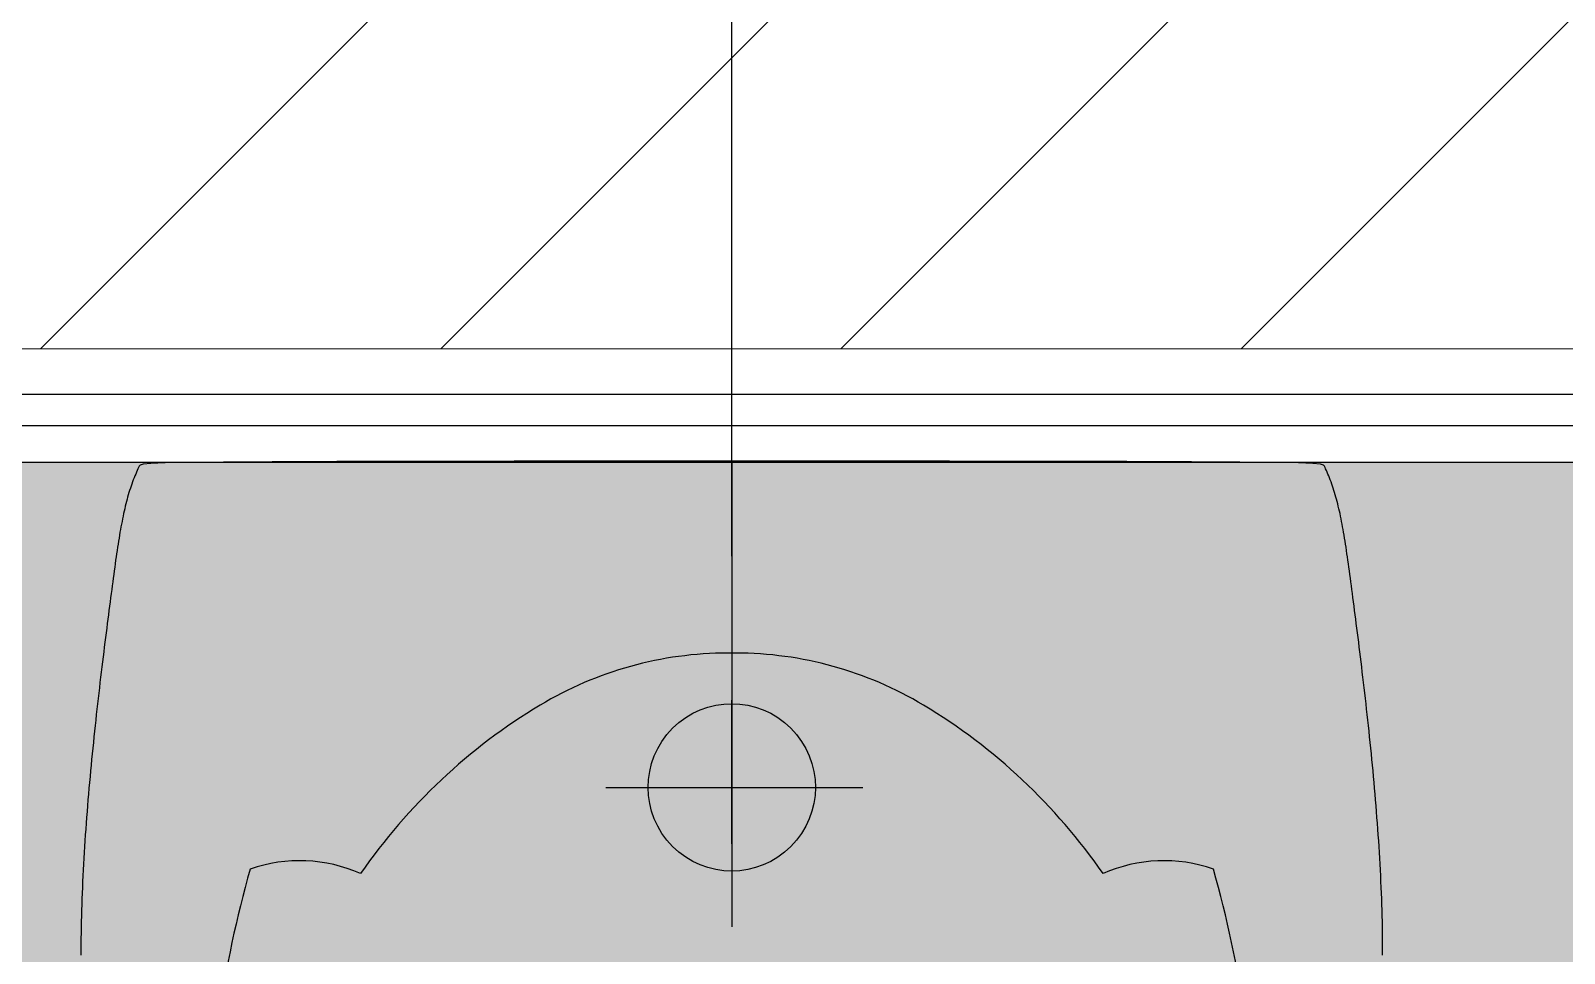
# Model space of a CAD drawing. Header units: millimetres. Extents: x 2335845 to 2509607, y 289014 to 361737.
# Drawn here: x 2374539.8 to 2374878.5, y 321088.2 to 321291.8 of the extents above; entities that cross this region are included whole.
import ezdxf

# ---------------------------------------------------------------- set-up
doc = ezdxf.new("R2010")
doc.units = ezdxf.units.MM
doc.linetypes.add('CENTER', pattern=[50.8, 31.75, -6.35, 6.35, -6.35])
for name, color, linetype in [('A-PLAN-CL', 8, 'CENTER'), ('A-PLAN-HATCH2', 8, 'Continuous'), ('A-PLAN-PLASTER', 67, 'Continuous'), ('A-PLAN-SANITARY FIXTURES', 35, 'Continuous'), ('A-PLAN-TILE', 32, 'Continuous'), ('TOA-FC-MODULAR', 7, 'Continuous')]:
    doc.layers.add(name, color=color, linetype=linetype)
for name, color, linetype, lineweight in [('A-PLAN-THIN', 251, 'Continuous', 15), ('TOA-FL-CPT-1', 8, 'Continuous', 5), ('TOA-FL-TILE-4', 8, 'Continuous', 5)]:
    doc.layers.add(name, color=color, linetype=linetype, lineweight=lineweight)

# ---------------------------------------------------------------- blocks, each defined once
blk = doc.blocks.new('A$C54621FCA')
at = {"layer": 'A-PLAN-SANITARY FIXTURES'}
for p, q in [((59.58, 284.46, 0), (60.81, 284.59, 0)), ((60.81, 284.59, 0), (62.05, 284.72, 0)), ((62.05, 284.72, 0), (63.3, 284.85, 0)), ((63.3, 284.85, 0), (64.55, 284.97, 0)), ((64.55, 284.97, 0), (65.81, 285.1, 0)), ((65.81, 285.1, 0), (67.07, 285.22, 0)), ((67.07, 285.22, 0), (68.34, 285.34, 0)), ((68.34, 285.34, 0), (69.61, 285.46, 0)), ((69.61, 285.46, 0), (70.89, 285.57, 0)), ((70.89, 285.57, 0), (72.16, 285.69, 0)), ((72.16, 285.69, 0), (73.45, 285.8, 0)), ((73.45, 285.8, 0), (74.73, 285.91, 0)), ((74.73, 285.91, 0), (76.02, 286.01, 0)), ((76.02, 286.01, 0), (77.31, 286.12, 0)), ((77.31, 286.12, 0), (78.6, 286.22, 0)), ((78.6, 286.22, 0), (79.89, 286.31, 0)), ((79.89, 286.31, 0), (81.18, 286.41, 0)), ((81.18, 286.41, 0), (82.47, 286.5, 0)), ((82.47, 286.5, 0), (83.76, 286.59, 0)), ((83.76, 286.59, 0), (85.05, 286.67, 0)), ((85.05, 286.67, 0), (86.34, 286.75, 0)), ((86.34, 286.75, 0), (87.63, 286.83, 0)), ((87.63, 286.83, 0), (88.92, 286.91, 0)), ((88.92, 286.91, 0), (90.2, 286.97, 0)), ((90.2, 286.97, 0), (91.49, 287.04, 0)), ((91.49, 287.04, 0), (92.77, 287.1, 0)), ((92.77, 287.1, 0), (94.04, 287.16, 0)), ((94.04, 287.16, 0), (95.31, 287.21, 0)), ((95.31, 287.21, 0), (96.58, 287.26, 0)), ((96.58, 287.26, 0), (97.85, 287.3, 0)), ((97.85, 287.3, 0), (99.11, 287.34, 0)), ((99.11, 287.34, 0), (100.36, 287.38, 0)), ((100.36, 287.38, 0), (101.61, 287.4, 0)), ((101.61, 287.4, 0), (102.86, 287.43, 0)), ((102.86, 287.43, 0), (104.09, 287.45, 0)), ((104.09, 287.45, 0), (105.33, 287.46, 0)), ((105.33, 287.46, 0), (106.55, 287.47, 0)), ((106.55, 287.47, 0), (107.77, 287.47, 0)), ((107.77, 287.47, 0), (108.98, 287.47, 0)), ((31.03, 281.03, 0), (31.96, 281.15, 0)), ((31.96, 281.15, 0), (32.91, 281.28, 0)), ((32.91, 281.28, 0), (33.87, 281.4, 0)), ((33.87, 281.4, 0), (34.85, 281.53, 0)), ((34.85, 281.53, 0), (35.84, 281.65, 0)), ((35.84, 281.65, 0), (36.85, 281.78, 0)), ((36.85, 281.78, 0), (37.87, 281.91, 0)), ((37.87, 281.91, 0), (38.91, 282.04, 0)), ((38.91, 282.04, 0), (39.96, 282.18, 0)), ((39.96, 282.18, 0), (41.03, 282.31, 0)), ((41.03, 282.31, 0), (42.1, 282.44, 0)), ((42.1, 282.44, 0), (43.19, 282.58, 0)), ((43.19, 282.58, 0), (44.3, 282.71, 0)), ((44.3, 282.71, 0), (45.41, 282.85, 0)), ((45.41, 282.85, 0), (46.54, 282.98, 0)), ((46.54, 282.98, 0), (47.67, 283.12, 0)), ((47.67, 283.12, 0), (48.82, 283.26, 0)), ((48.82, 283.26, 0), (49.98, 283.39, 0)), ((49.98, 283.39, 0), (51.15, 283.53, 0)), ((51.15, 283.53, 0), (52.33, 283.66, 0)), ((52.33, 283.66, 0), (53.52, 283.8, 0)), ((53.52, 283.8, 0), (54.71, 283.93, 0)), ((54.71, 283.93, 0), (55.92, 284.07, 0)), ((55.92, 284.07, 0), (57.13, 284.2, 0)), ((57.13, 284.2, 0), (58.35, 284.33, 0)), ((58.35, 284.33, 0), (59.58, 284.46, 0)), ((9.94, 277.69, 0), (10.48, 277.81, 0)), ((10.48, 277.81, 0), (11.02, 277.93, 0)), ((11.02, 277.93, 0), (11.56, 278.05, 0)), ((11.56, 278.05, 0), (12.12, 278.17, 0)), ((12.12, 278.17, 0), (12.69, 278.29, 0)), ((12.69, 278.29, 0), (13.27, 278.4, 0)), ((13.27, 278.4, 0), (13.86, 278.52, 0)), ((13.86, 278.52, 0), (14.46, 278.63, 0)), ((14.46, 278.63, 0), (15.07, 278.74, 0)), ((15.07, 278.74, 0), (15.69, 278.85, 0)), ((15.69, 278.85, 0), (16.33, 278.95, 0)), ((16.33, 278.95, 0), (16.97, 279.06, 0)), ((16.97, 279.06, 0), (17.63, 279.17, 0)), ((17.63, 279.17, 0), (18.3, 279.27, 0)), ((18.3, 279.27, 0), (18.99, 279.38, 0)), ((18.99, 279.38, 0), (19.68, 279.48, 0)), ((19.68, 279.48, 0), (20.4, 279.59, 0)), ((20.4, 279.59, 0), (21.12, 279.69, 0)), ((21.12, 279.69, 0), (21.86, 279.8, 0)), ((21.86, 279.8, 0), (22.62, 279.9, 0)), ((22.62, 279.9, 0), (23.39, 280.01, 0)), ((23.39, 280.01, 0), (24.17, 280.12, 0)), ((24.17, 280.12, 0), (24.97, 280.23, 0)), ((24.97, 280.23, 0), (25.79, 280.34, 0)), ((25.79, 280.34, 0), (26.62, 280.45, 0)), ((26.62, 280.45, 0), (27.47, 280.56, 0)), ((27.47, 280.56, 0), (28.33, 280.68, 0)), ((28.33, 280.68, 0), (29.22, 280.79, 0)), ((29.22, 280.79, 0), (30.11, 280.91, 0)), ((30.11, 280.91, 0), (31.03, 281.03, 0)), ((0.66, 273.73, 0), (0.85, 274.41, 0)), ((0.85, 274.41, 0), (1.09, 274.61, 0)), ((1.09, 274.61, 0), (1.36, 274.74, 0)), ((1.36, 274.74, 0), (1.68, 274.88, 0)), ((1.68, 274.88, 0), (2.03, 275.04, 0)), ((2.03, 275.04, 0), (2.41, 275.2, 0)), ((2.41, 275.2, 0), (2.82, 275.38, 0)), ((2.82, 275.38, 0), (3.24, 275.55, 0)), ((3.24, 275.55, 0), (3.68, 275.73, 0)), ((3.68, 275.73, 0), (4.13, 275.91, 0)), ((4.13, 275.91, 0), (4.58, 276.08, 0)), ((4.58, 276.08, 0), (5.04, 276.25, 0)), ((5.04, 276.25, 0), (5.5, 276.41, 0)), ((5.5, 276.41, 0), (5.97, 276.56, 0)), ((5.97, 276.56, 0), (6.44, 276.72, 0)), ((6.44, 276.72, 0), (6.92, 276.87, 0)), ((6.92, 276.87, 0), (7.41, 277.01, 0)), ((7.41, 277.01, 0), (7.9, 277.15, 0)), ((7.9, 277.15, 0), (8.4, 277.29, 0)), ((8.4, 277.29, 0), (8.91, 277.43, 0)), ((8.91, 277.43, 0), (9.42, 277.56, 0)), ((9.42, 277.56, 0), (9.94, 277.69, 0)), ((0.37, 268.86, 0), (0.5, 272.05, 0)), ((0.5, 272.05, 0), (0.66, 273.73, 0)), ((0.27, 263.67, 0), (0.37, 268.86, 0)), ((0.19, 255.96, 0), (0.27, 263.67, 0)), ((0.13, 245.22, 0), (0.19, 255.96, 0)), ((0.08, 230.95, 0), (0.13, 245.22, 0)), ((0.05, 212.89, 0), (0.08, 230.95, 0)), ((0.02, 191.8, 0), (0.05, 212.89, 0)), ((0.01, 168.69, 0), (0.02, 191.8, 0)), ((71.98, 171.58, 0), (71.98, 114.81, 0)), ((0, 144.58, 0), (0.01, 168.69, 0)), ((0, 143.74, 0), (0, 144.58, 0)), ((0, 143.74, 0), (102.78, 143.74, 0)), ((0, 142.89, 0), (0, 143.74, 0)), ((0.01, 118.78, 0), (0, 142.89, 0)), ((0.02, 95.67, 0), (0.01, 118.78, 0)), ((0.05, 74.58, 0), (0.02, 95.67, 0)), ((0.08, 56.52, 0), (0.05, 74.58, 0)), ((0.13, 42.25, 0), (0.08, 56.52, 0)), ((0.19, 31.51, 0), (0.13, 42.25, 0)), ((0.27, 23.8, 0), (0.19, 31.51, 0)), ((0.37, 18.61, 0), (0.27, 23.8, 0)), ((0.5, 15.42, 0), (0.37, 18.61, 0)), ((0.66, 13.74, 0), (0.5, 15.42, 0)), ((0.85, 13.06, 0), (0.66, 13.74, 0)), ((1.09, 12.86, 0), (0.85, 13.06, 0)), ((1.36, 12.73, 0), (1.09, 12.86, 0)), ((1.68, 12.59, 0), (1.36, 12.73, 0)), ((2.03, 12.43, 0), (1.68, 12.59, 0)), ((2.41, 12.27, 0), (2.03, 12.43, 0)), ((2.82, 12.09, 0), (2.41, 12.27, 0)), ((3.24, 11.92, 0), (2.82, 12.09, 0)), ((3.68, 11.74, 0), (3.24, 11.92, 0)), ((4.13, 11.56, 0), (3.68, 11.74, 0)), ((4.58, 11.39, 0), (4.13, 11.56, 0)), ((5.04, 11.23, 0), (4.58, 11.39, 0)), ((5.5, 11.06, 0), (5.04, 11.23, 0)), ((5.97, 10.91, 0), (5.5, 11.06, 0)), ((6.44, 10.75, 0), (5.97, 10.91, 0)), ((6.92, 10.6, 0), (6.44, 10.75, 0)), ((7.41, 10.46, 0), (6.92, 10.6, 0)), ((7.9, 10.32, 0), (7.41, 10.46, 0)), ((8.4, 10.18, 0), (7.9, 10.32, 0)), ((8.91, 10.04, 0), (8.4, 10.18, 0)), ((9.42, 9.91, 0), (8.91, 10.04, 0)), ((9.94, 9.79, 0), (9.42, 9.91, 0)), ((10.48, 9.66, 0), (9.94, 9.79, 0)), ((11.02, 9.54, 0), (10.48, 9.66, 0)), ((11.56, 9.42, 0), (11.02, 9.54, 0)), ((12.12, 9.3, 0), (11.56, 9.42, 0)), ((12.69, 9.18, 0), (12.12, 9.3, 0)), ((13.27, 9.07, 0), (12.69, 9.18, 0)), ((13.86, 8.95, 0), (13.27, 9.07, 0)), ((14.46, 8.84, 0), (13.86, 8.95, 0)), ((15.07, 8.73, 0), (14.46, 8.84, 0)), ((15.69, 8.63, 0), (15.07, 8.73, 0)), ((16.33, 8.52, 0), (15.69, 8.63, 0)), ((16.97, 8.41, 0), (16.33, 8.52, 0)), ((17.63, 8.31, 0), (16.97, 8.41, 0)), ((18.3, 8.2, 0), (17.63, 8.31, 0)), ((18.99, 8.09, 0), (18.3, 8.2, 0)), ((19.68, 7.99, 0), (18.99, 8.09, 0)), ((20.4, 7.88, 0), (19.68, 7.99, 0)), ((21.12, 7.78, 0), (20.4, 7.88, 0)), ((21.86, 7.67, 0), (21.12, 7.78, 0)), ((22.62, 7.57, 0), (21.86, 7.67, 0)), ((23.39, 7.46, 0), (22.62, 7.57, 0)), ((24.17, 7.35, 0), (23.39, 7.46, 0)), ((24.97, 7.24, 0), (24.17, 7.35, 0)), ((25.79, 7.13, 0), (24.97, 7.24, 0)), ((26.62, 7.02, 0), (25.79, 7.13, 0)), ((27.47, 6.91, 0), (26.62, 7.02, 0)), ((28.33, 6.79, 0), (27.47, 6.91, 0)), ((29.22, 6.68, 0), (28.33, 6.79, 0)), ((30.11, 6.56, 0), (29.22, 6.68, 0)), ((31.03, 6.44, 0), (30.11, 6.56, 0)), ((31.96, 6.32, 0), (31.03, 6.44, 0)), ((32.91, 6.19, 0), (31.96, 6.32, 0)), ((33.87, 6.07, 0), (32.91, 6.19, 0)), ((34.85, 5.94, 0), (33.87, 6.07, 0)), ((35.84, 5.82, 0), (34.85, 5.94, 0)), ((36.85, 5.69, 0), (35.84, 5.82, 0)), ((37.87, 5.56, 0), (36.85, 5.69, 0)), ((38.91, 5.43, 0), (37.87, 5.56, 0)), ((39.96, 5.29, 0), (38.91, 5.43, 0)), ((41.03, 5.16, 0), (39.96, 5.29, 0)), ((42.1, 5.03, 0), (41.03, 5.16, 0)), ((43.19, 4.89, 0), (42.1, 5.03, 0)), ((44.3, 4.76, 0), (43.19, 4.89, 0)), ((45.41, 4.62, 0), (44.3, 4.76, 0)), ((46.54, 4.49, 0), (45.41, 4.62, 0)), ((47.67, 4.35, 0), (46.54, 4.49, 0)), ((48.82, 4.21, 0), (47.67, 4.35, 0)), ((49.98, 4.08, 0), (48.82, 4.21, 0)), ((51.15, 3.94, 0), (49.98, 4.08, 0)), ((52.33, 3.81, 0), (51.15, 3.94, 0)), ((53.52, 3.67, 0), (52.33, 3.81, 0)), ((54.71, 3.54, 0), (53.52, 3.67, 0)), ((55.92, 3.4, 0), (54.71, 3.54, 0)), ((57.13, 3.27, 0), (55.92, 3.4, 0)), ((58.35, 3.14, 0), (57.13, 3.27, 0)), ((59.58, 3.01, 0), (58.35, 3.14, 0)), ((60.81, 2.88, 0), (59.58, 3.01, 0)), ((62.05, 2.75, 0), (60.81, 2.88, 0)), ((63.3, 2.62, 0), (62.05, 2.75, 0)), ((64.55, 2.5, 0), (63.3, 2.62, 0)), ((65.81, 2.37, 0), (64.55, 2.5, 0)), ((67.07, 2.25, 0), (65.81, 2.37, 0)), ((68.34, 2.13, 0), (67.07, 2.25, 0)), ((69.61, 2.01, 0), (68.34, 2.13, 0)), ((70.89, 1.9, 0), (69.61, 2.01, 0)), ((72.16, 1.78, 0), (70.89, 1.9, 0)), ((73.45, 1.67, 0), (72.16, 1.78, 0)), ((74.73, 1.56, 0), (73.45, 1.67, 0)), ((76.02, 1.46, 0), (74.73, 1.56, 0)), ((77.31, 1.35, 0), (76.02, 1.46, 0)), ((78.6, 1.25, 0), (77.31, 1.35, 0)), ((79.89, 1.16, 0), (78.6, 1.25, 0)), ((81.18, 1.06, 0), (79.89, 1.16, 0)), ((82.47, 0.97, 0), (81.18, 1.06, 0)), ((83.76, 0.88, 0), (82.47, 0.97, 0)), ((85.05, 0.8, 0), (83.76, 0.88, 0)), ((86.34, 0.72, 0), (85.05, 0.8, 0)), ((87.63, 0.64, 0), (86.34, 0.72, 0)), ((88.92, 0.57, 0), (87.63, 0.64, 0)), ((90.2, 0.5, 0), (88.92, 0.57, 0)), ((91.49, 0.43, 0), (90.2, 0.5, 0)), ((92.77, 0.37, 0), (91.49, 0.43, 0)), ((94.04, 0.31, 0), (92.77, 0.37, 0)), ((95.31, 0.26, 0), (94.04, 0.31, 0)), ((96.58, 0.21, 0), (95.31, 0.26, 0)), ((97.85, 0.17, 0), (96.58, 0.21, 0)), ((99.11, 0.13, 0), (97.85, 0.17, 0)), ((100.36, 0.1, 0), (99.11, 0.13, 0)), ((101.61, 0.07, 0), (100.36, 0.1, 0)), ((102.86, 0.04, 0), (101.61, 0.07, 0)), ((104.09, 0.02, 0), (102.86, 0.04, 0)), ((105.33, 0.01, 0), (104.09, 0.02, 0)), ((106.55, 0, 0), (105.33, 0.01, 0)), ((107.77, 0, 0), (106.55, 0, 0)), ((108.98, 0, 0), (107.77, 0, 0))]:
    blk.add_line(p, q, dxfattribs=at)
at = {"layer": 'A-PLAN-SANITARY FIXTURES', "extrusion": (0, 0, -1)}
for centre, major_axis, start_param, end_param in [((155.96, 19.55, 0), (-169.55, 169.55), 0.50678, 0.785398), ((121.27, 239.16, 0), (-23.41, -23.41), 0.367298, 1.121678), ((164.04, 119.98, 0), (-90.86, 90.86), -0.245139, 0.181004), ((123.04, 144.58, 0), (-57.06, 57.06), -0.785398, -0.245139), ((123.04, 144.58, 0), (-57.06, -57.06), 0.774983, 0.785398), ((123.04, 142.89, 0), (-57.06, 57.06), -0.785398, -0.774983), ((123.04, 142.89, 0), (-57.06, 57.06), -1.325657, -0.785398), ((164.04, 167.49, 0), (-90.86, -90.86), 6.102181, 6.528324), ((121.27, 48.31, 0), (-23.41, 23.41), -1.121678, -0.367298), ((155.96, 267.92, 0), (-169.55, -169.55), 5.497787, 5.776405)]:
    blk.add_ellipse(centre, major_axis=major_axis, ratio=1, start_param=start_param, end_param=end_param, dxfattribs=at)
blk.add_ellipse((71.98, 143.74, 0), major_axis=(-13.06, -13.06), ratio=1, dxfattribs=at)
blk = doc.blocks.new('Rest Room-1.01')
at = {"layer": 'A-PLAN-HATCH2'}
h = blk.add_hatch(dxfattribs=at)
h.set_pattern_fill('ANSI31', color=256, scale=500, angle=261.2432, style=0)
h.set_pattern_definition([(45, (36317.29, 623598.805), (-44.194174, 44.194174), [])])
h.paths.add_polyline_path([(5108.41, 1738.05), (1318.41, 1738.05), (1318.41, 1838.05), (5108.41, 1838.05)])
at = {"layer": 'A-PLAN-CL', "linetype": 'CENTER', "ltscale": 5}
blk.add_line((3968.41, 676.29), (3968.41, 2167.58), dxfattribs=at)
at = {"layer": 'A-PLAN-PLASTER', "elevation": 0}
blk.add_lwpolyline([(1208.41, 1838.05), (1208.41, 1128.05), (1328.41, 1128.05), (1328.41, 1728.05), (5108.41, 1728.05), (5108.41, -2391.95), (-946.59, -2391.95), (-946.59, -741.95), (-1166.59, -741.95), (-1166.59, -967.68)], dxfattribs=at)
at = {"layer": 'A-PLAN-THIN', "elevation": 0}
blk.add_lwpolyline([(5108.41, 1738.05), (1318.41, 1738.05), (1318.41, 1838.05), (5108.41, 1838.05)], close=True, dxfattribs=at)
at = {"layer": 'A-PLAN-TILE', "elevation": 0}
blk.add_lwpolyline([(1337.17, 1721.05), (1337.17, 1713.05), (5097.6, 1713.05), (5097.6, 1721.05)], close=True, dxfattribs=at)
at = {"layer": 'A-PLAN-SANITARY FIXTURES', "xscale": -1, "rotation": 90.00007315773203}
blk.add_blockref('A$C54621FCA', (4112.14, 1713.24, 0), dxfattribs=at)
blk = doc.blocks.new('CHOREE')
blk.add_blockref('Rest Room-1.01', (-27836.16, 1231.78, 0))
blk = doc.blocks.new('BIG CHOORE')
blk.add_blockref('CHOREE', (-2407.99, -1909.01))

msp = doc.modelspace()

# ---------------------------------------------------------------- hatches: boundary and pattern name
at = {"layer": 'TOA-FC-MODULAR'}
h = msp.add_hatch(dxfattribs=at)
h.set_pattern_fill('BRASS', color=253, scale=65, angle=45)
h.set_pattern_definition([(45, (2408113.76, 309771.23), (-291.8583, 291.8583), []), (45, (2407967.83, 309917.15), (-291.8583, 291.8583), [206.375, -103.1875])])
edge = h.paths.add_edge_path()
edge.add_line((2411179.683, 321856.624), (2411179.683, 320761.624))
edge.add_line((2411179.683, 320761.624), (2412294.683, 320761.625))
edge.add_arc((2412294.683, 320751.625), 10, -0.00004, 90.00004, ccw=False)
edge.add_line((2412304.683, 320751.625), (2412304.683, 317716.624))
edge.add_line((2412304.683, 317716.624), (2412944.683, 317716.624))
edge.add_arc((2412944.683, 317706.624), 10, -0.26121, 90, ccw=False)
edge.add_line((2412954.683, 317706.578), (2412946.683, 317449.645))
edge.add_line((2412946.683, 317449.645), (2412791.698, 317451.218))
edge.add_line((2412791.698, 317451.218), (2412791.692, 317566.176))
edge.add_line((2412791.692, 317566.176), (2411454.681, 317566.624))
edge.add_line((2411454.681, 317566.624), (2411454.681, 315714.243))
edge.add_line((2411454.681, 315714.243), (2412791.692, 315714.073))
edge.add_line((2412791.692, 315714.073), (2412791.692, 316848.625))
edge.add_line((2412791.692, 316848.625), (2412954.686, 316848.625))
edge.add_line((2412954.686, 316848.625), (2412954.686, 315550.176))
edge.add_line((2412954.686, 315550.176), (2411454.681, 315550.176))
edge.add_line((2411454.681, 315550.176), (2411446.681, 310551.624))
edge.add_line((2411446.681, 310551.624), (2414356.33, 310554.526))
edge.add_line((2414356.33, 310554.526), (2415181.896, 315907.35))
edge.add_line((2415181.896, 315907.35), (2414598.773, 315997.171))
edge.add_arc((2414600.296, 316007.055), 10, 170.8501, 261.24321, ccw=False)
edge.add_line((2414590.423, 316008.645), (2414610.214, 316137.13))
edge.add_arc((2414619.854, 316135.645), 9.753, 79.79276, 171.24321, ccw=False)
edge.add_line((2414621.582, 316145.244), (2415288.752, 316042.729))
edge.add_line((2415288.752, 316042.729), (2416181.221, 321836.624))
edge.add_line((2416181.221, 321836.624), (2413604.683, 321836.624))
edge.add_line((2413604.683, 321836.624), (2413604.683, 320721.624))
edge.add_arc((2413594.683, 320721.624), 10, 270, 360, ccw=False)
edge.add_line((2413594.683, 320711.624), (2413464.683, 320711.624))
edge.add_arc((2413464.683, 320721.624), 10, 179.99719, 270, ccw=False)
edge.add_line((2413454.683, 320721.624), (2413454.683, 321851.624))
edge.add_line((2413454.683, 321851.624), (2411179.683, 321856.624))
edge = h.paths.add_edge_path()
edge.add_line((2405369.683, 318461.624), (2407354.683, 318461.624))
edge.add_line((2407354.683, 318461.624), (2407354.683, 317561.124))
edge.add_arc((2407364.436, 317561.124), 9.753, 180, 271.45045)
edge.add_line((2407364.683, 317551.374), (2408004.718, 317551.157))
edge.add_line((2408004.718, 317551.157), (2408004.718, 317449.645))
edge.add_line((2408004.718, 317449.645), (2408167.668, 317449.645))
edge.add_line((2408167.668, 317449.645), (2408167.668, 317551.312))
edge.add_line((2408167.668, 317551.312), (2409504.685, 317551.624))
edge.add_line((2409504.685, 317551.624), (2409504.685, 315714.073))
edge.add_line((2409504.685, 315714.073), (2408167.668, 315714.073))
edge.add_line((2408167.668, 315714.073), (2408167.668, 316848.625))
edge.add_line((2408167.668, 316848.625), (2408004.68, 316848.625))
edge.add_line((2408004.68, 316848.625), (2408004.68, 315550.176))
edge.add_line((2408004.68, 315550.176), (2409504.685, 315550.176))
edge.add_line((2409504.685, 315550.176), (2409504.685, 310551.624))
edge.add_line((2409504.685, 310551.624), (2405384.683, 310551.624))
edge.add_line((2405384.683, 310551.624), (2405384.683, 315051.624))
edge.add_line((2405384.683, 315051.624), (2406059.683, 315051.624))
edge.add_arc((2406059.683, 315061.624), 10, 270, 360)
edge.add_line((2406069.683, 315061.624), (2406069.683, 315191.624))
edge.add_arc((2406059.683, 315191.624), 10, 360, 450)
edge.add_line((2406059.683, 315201.624), (2405369.683, 315201.624))
edge.add_line((2405369.683, 315201.624), (2405369.683, 316746.331))
edge.add_line((2405369.683, 316746.331), (2406059.683, 316746.331))
edge.add_arc((2406059.683, 316756.331), 10, 270, 360)
edge.add_line((2406069.683, 316756.331), (2406069.683, 316886.331))
edge.add_arc((2406059.93, 316886.331), 9.753, 0, 91.45045)
edge.add_line((2406059.683, 316896.081), (2405369.683, 316896.081))
edge.add_line((2405369.683, 316896.081), (2405369.683, 318461.624))
edge = h.paths.add_edge_path()
edge.add_line((2367514.683, 312121.624), (2367514.683, 313056.624))
edge.add_line((2367514.683, 313056.624), (2368810.183, 313056.624))
edge.add_arc((2368810.183, 313066.377), 9.753, 270, 361.45045)
edge.add_line((2368819.933, 313066.624), (2368819.683, 315306.626))
edge.add_line((2368819.683, 315306.626), (2375819.683, 315306.626))
edge.add_line((2375819.683, 315306.626), (2375819.683, 311121.624))
edge.add_line((2375819.683, 311121.624), (2372219.683, 311121.624))
edge.add_line((2372219.683, 311121.624), (2372219.433, 311796.624))
edge.add_arc((2372209.426, 311796.621), 10.007, 0.02122, 88.52833)
edge.add_line((2372209.683, 311806.624), (2372079.683, 311806.624))
edge.add_arc((2372079.683, 311796.624), 10, 90, 180)
edge.add_line((2372069.683, 311796.624), (2372069.683, 311106.624))
edge.add_line((2372069.683, 311106.624), (2369624.949, 311106.624))
edge.add_line((2369624.949, 311106.624), (2369624.977, 312136.624))
edge.add_arc((2369614.977, 312136.624), 10, 359.99844, 450.00156)
edge.add_line((2369614.977, 312146.624), (2369484.977, 312146.624))
edge.add_arc((2369484.977, 312136.624), 10, 90, 180)
edge.add_line((2369474.977, 312136.624), (2369474.977, 311106.624))
edge.add_line((2369474.977, 311106.624), (2367514.683, 311106.624))
edge.add_line((2367514.683, 311106.624), (2367514.683, 312121.624))
edge = h.paths.add_edge_path()
edge.add_line((2365944.683, 318121.627), (2365944.683, 318296.624))
edge.add_line((2365944.683, 318296.624), (2367694.683, 318296.624))
edge.add_arc((2367694.683, 318306.624), 10, 270, 360)
edge.add_line((2367704.683, 318306.624), (2367704.683, 318436.624))
edge.add_arc((2367694.683, 318436.624), 10, 360, 450)
edge.add_line((2367694.683, 318446.624), (2367059.683, 318446.624))
edge.add_line((2367059.683, 318446.624), (2367059.683, 321281.624))
edge.add_line((2367059.683, 321281.624), (2371919.683, 321281.624))
edge.add_line((2371919.683, 321281.624), (2371919.933, 320606.624))
edge.add_arc((2371929.94, 320606.628), 10.007, 180.02122, 268.52833)
edge.add_line((2371929.683, 320596.624), (2372059.683, 320596.624))
edge.add_arc((2372059.683, 320606.624), 10, 270, 360)
edge.add_line((2372069.683, 320606.624), (2372069.683, 321196.624))
edge.add_line((2372069.683, 321196.624), (2375819.683, 321196.624))
edge.add_line((2375819.683, 321196.624), (2375819.683, 317256.622))
edge.add_line((2375819.683, 317256.622), (2369795.683, 317256.622))
edge.add_line((2369795.683, 317256.622), (2369795.683, 318746.624))
edge.add_arc((2369785.683, 318746.624), 10, 0, 90)
edge.add_line((2369785.683, 318756.624), (2369554.683, 318756.624))
edge.add_arc((2369554.683, 318746.624), 10, 90, 180)
edge.add_line((2369544.683, 318746.624), (2369544.683, 317106.624))
edge.add_line((2369544.683, 317106.624), (2368819.683, 317106.624))
edge.add_line((2368819.683, 317106.624), (2368819.683, 317746.624))
edge.add_arc((2368809.683, 317746.624), 10, 0, 90)
edge.add_line((2368809.683, 317756.624), (2368679.683, 317756.624))
edge.add_arc((2368679.683, 317746.624), 10, 90, 180)
edge.add_line((2368669.683, 317746.624), (2368669.683, 317106.624))
edge.add_line((2368669.683, 317106.624), (2365919.683, 317106.624))
edge.add_line((2365919.683, 317106.624), (2365919.667, 318121.627))
edge.add_line((2365919.667, 318121.627), (2365944.683, 318121.627))
h = msp.add_hatch(dxfattribs=at)
h.set_pattern_fill('_USER', color=252, scale=600, angle=270, double=1, pattern_type=0)
h.set_pattern_definition([(270, (2365919.7, 317106.6), (600, -1e-13), []), (0, (2365919.7, 317106.6), (0, 600), [])])
edge = h.paths.add_edge_path()
edge.add_line((2365944.683, 318121.627), (2365944.683, 318296.624))
edge.add_line((2365944.683, 318296.624), (2367694.683, 318296.624))
edge.add_arc((2367694.683, 318306.624), 10, 270, 360)
edge.add_line((2367704.683, 318306.624), (2367704.683, 318436.624))
edge.add_arc((2367694.683, 318436.624), 10, 360, 450)
edge.add_line((2367694.683, 318446.624), (2367059.683, 318446.624))
edge.add_line((2367059.683, 318446.624), (2367059.683, 321281.624))
edge.add_line((2367059.683, 321281.624), (2371919.683, 321281.624))
edge.add_line((2371919.683, 321281.624), (2371919.933, 320606.624))
edge.add_arc((2371929.94, 320606.628), 10.007, 180.02122, 268.52833)
edge.add_line((2371929.683, 320596.624), (2372059.683, 320596.624))
edge.add_arc((2372059.683, 320606.624), 10, 270, 360)
edge.add_line((2372069.683, 320606.624), (2372069.683, 321196.624))
edge.add_line((2372069.683, 321196.624), (2375819.683, 321196.624))
edge.add_line((2375819.683, 321196.624), (2375819.683, 317256.622))
edge.add_line((2375819.683, 317256.622), (2369795.683, 317256.622))
edge.add_line((2369795.683, 317256.622), (2369795.683, 318746.624))
edge.add_arc((2369785.683, 318746.624), 10, 0, 90)
edge.add_line((2369785.683, 318756.624), (2369554.683, 318756.624))
edge.add_arc((2369554.683, 318746.624), 10, 90, 180)
edge.add_line((2369544.683, 318746.624), (2369544.683, 317106.624))
edge.add_line((2369544.683, 317106.624), (2368819.683, 317106.624))
edge.add_line((2368819.683, 317106.624), (2368819.683, 317746.624))
edge.add_arc((2368809.683, 317746.624), 10, 0, 90)
edge.add_line((2368809.683, 317756.624), (2368679.683, 317756.624))
edge.add_arc((2368679.683, 317746.624), 10, 90, 180)
edge.add_line((2368669.683, 317746.624), (2368669.683, 317106.624))
edge.add_line((2368669.683, 317106.624), (2365919.683, 317106.624))
edge.add_line((2365919.683, 317106.624), (2365919.667, 318121.627))
edge.add_line((2365919.667, 318121.627), (2365944.683, 318121.627))
at = {"layer": 'TOA-FL-CPT-1', "true_color": 0xc7c8ca}
h = msp.add_hatch(dxfattribs=at)
h.set_pattern_fill('AR-PARQ1', color=9, scale=3)
h.set_pattern_definition([(90, (54538.6, -6708.4), (-914.4, 914.4), [914.4, -914.4]), (90, (54691, -6708.4), (-914.4, 914.4), [914.4, -914.4]), (90, (54843.4, -6708.4), (-914.4, 914.4), [914.4, -914.4]), (90, (54995.8, -6708.4), (-914.4, 914.4), [914.4, -914.4]), (90, (55148.2, -6708.4), (-914.4, 914.4), [914.4, -914.4]), (90, (55300.6, -6708.4), (-914.4, 914.4), [914.4, -914.4]), (90, (55453, -6708.4), (-914.4, 914.4), [914.4, -914.4]), (0, (54538.6, -5794), (914.4, -914.4), [914.4, -914.4]), (0, (54538.6, -5641.6), (914.4, -914.4), [914.4, -914.4]), (0, (54538.6, -5489.2), (914.4, -914.4), [914.4, -914.4]), (0, (54538.6, -5336.8), (914.4, -914.4), [914.4, -914.4]), (0, (54538.6, -5184.4), (914.4, -914.4), [914.4, -914.4]), (0, (54538.6, -5032), (914.4, -914.4), [914.4, -914.4]), (0, (54538.6, -4879.6), (914.4, -914.4), [914.4, -914.4])])
h.paths.add_polyline_path([(2344950.518, 323601.624), (2348044.691, 323601.624), (2348044.691, 308801.624), (2344978.375, 308801.624), (2344983.023, 307001.553), (2351045.878, 307001.608), (2351044.683, 304701.624), (2350244.683, 304670.094), (2350244.683, 294701.624), (2352811.835, 294701.622), (2352811.821, 307001.631), (2405044.683, 307005.059), (2405044.683, 327701.624), (2410595.745, 327701.624), (2410609.803, 329501.624), (2408605.34, 329501.624), (2411484.683, 335301.624), (2408440.262, 335301.624), (2406365.488, 331122.307), (2403244.678, 328001.969), (2403244.795, 325600.805), (2384290.648, 325598.809), (2384290.648, 323607.372), (2375885.176, 323603.528), (2375861.465, 325602.978), (2360226.195, 325602.091), (2360226.052, 334601.937), (2375945.229, 334602.179), (2375945.229, 331031.373), (2376972.789, 331510.903), (2389391.537, 331510.903), (2389391.537, 331810.72), (2389491.628, 331810.72), (2389491.53, 331510.903), (2391791.53, 331510.903), (2391791.531, 333010.881), (2389491.53, 333010.881), (2389491.531, 332710.861), (2389391.537, 332710.861), (2389391.54, 333010.905), (2377622.511, 333011.008), (2377622.511, 336459.845), (2386144.742, 336459.853), (2386144.683, 337701.624), (2376094.699, 337701.624), (2376094.724, 335802.062), (2362938.321, 335802.061), (2362938.326, 340629.119), (2359023.456, 340413.419), (2359023.899, 325602.053), (2352244.614, 325602.052), (2352244.655, 339888.472), (2350244.683, 339753.79), (2350259.797, 327701.624), (2351044.683, 327701.624), (2351043.518, 325401.69), (2344945.863, 325401.675)])
h.paths.add_polyline_path([(2365719.683, 323601.624), (2395044.683, 323601.624), (2395044.683, 322741.298), (2398494.622, 322751.666), (2398494.622, 323601.624), (2403544.687, 323601.624), (2403544.687, 308801.634), (2365719.683, 308801.634)], flags=16)
h.paths.add_polyline_path([(2349719.689, 323601.683), (2365719.683, 323601.683), (2365719.683, 308801.624), (2349719.689, 308801.624)], flags=16)
at = {"layer": 'TOA-FL-TILE-4'}
h = msp.add_hatch(dxfattribs=at)
h.set_pattern_fill('_USER', color=253, scale=600, pattern_type=0)
h.set_pattern_definition([(0, (2365919.7, 317106.6), (0, 600), [])])
edge = h.paths.add_edge_path()
edge.add_line((2365944.683, 318121.627), (2365944.683, 318296.624))
edge.add_line((2365944.683, 318296.624), (2367694.683, 318296.624))
edge.add_arc((2367694.683, 318306.624), 10, 270, 360)
edge.add_line((2367704.683, 318306.624), (2367704.683, 318436.624))
edge.add_arc((2367694.683, 318436.624), 10, 360, 450)
edge.add_line((2367694.683, 318446.624), (2367059.683, 318446.624))
edge.add_line((2367059.683, 318446.624), (2367059.683, 321281.624))
edge.add_line((2367059.683, 321281.624), (2371919.683, 321281.624))
edge.add_line((2371919.683, 321281.624), (2371919.933, 320606.624))
edge.add_arc((2371929.94, 320606.628), 10.007, 180.02122, 268.52833)
edge.add_line((2371929.683, 320596.624), (2372059.683, 320596.624))
edge.add_arc((2372059.683, 320606.624), 10, 270, 360)
edge.add_line((2372069.683, 320606.624), (2372069.683, 321196.624))
edge.add_line((2372069.683, 321196.624), (2375819.683, 321196.624))
edge.add_line((2375819.683, 321196.624), (2375819.683, 317256.622))
edge.add_line((2375819.683, 317256.622), (2369795.683, 317256.622))
edge.add_line((2369795.683, 317256.622), (2369795.683, 318746.624))
edge.add_arc((2369785.683, 318746.624), 10, 0, 90)
edge.add_line((2369785.683, 318756.624), (2369554.683, 318756.624))
edge.add_arc((2369554.683, 318746.624), 10, 90, 180)
edge.add_line((2369544.683, 318746.624), (2369544.683, 317106.624))
edge.add_line((2369544.683, 317106.624), (2368819.683, 317106.624))
edge.add_line((2368819.683, 317106.624), (2368819.683, 317746.624))
edge.add_arc((2368809.683, 317746.624), 10, 0, 90)
edge.add_line((2368809.683, 317756.624), (2368679.683, 317756.624))
edge.add_arc((2368679.683, 317746.624), 10, 90, 180)
edge.add_line((2368669.683, 317746.624), (2368669.683, 317106.624))
edge.add_line((2368669.683, 317106.624), (2365919.683, 317106.624))
edge.add_line((2365919.683, 317106.624), (2365919.667, 318121.627))
edge.add_line((2365919.667, 318121.627), (2365944.683, 318121.627))
h = msp.add_hatch(dxfattribs=at)
h.set_pattern_fill('_USER', color=253, scale=1200, angle=90, pattern_type=0)
h.set_pattern_definition([(90, (2365919.7, 317106.6), (-1200, 7e-14), [])])
edge = h.paths.add_edge_path()
edge.add_line((2365944.683, 318121.627), (2365944.683, 318296.624))
edge.add_line((2365944.683, 318296.624), (2367694.683, 318296.624))
edge.add_arc((2367694.683, 318306.624), 10, 270, 360)
edge.add_line((2367704.683, 318306.624), (2367704.683, 318436.624))
edge.add_arc((2367694.683, 318436.624), 10, 360, 450)
edge.add_line((2367694.683, 318446.624), (2367059.683, 318446.624))
edge.add_line((2367059.683, 318446.624), (2367059.683, 321281.624))
edge.add_line((2367059.683, 321281.624), (2371919.683, 321281.624))
edge.add_line((2371919.683, 321281.624), (2371919.933, 320606.624))
edge.add_arc((2371929.94, 320606.628), 10.007, 180.02122, 268.52833)
edge.add_line((2371929.683, 320596.624), (2372059.683, 320596.624))
edge.add_arc((2372059.683, 320606.624), 10, 270, 360)
edge.add_line((2372069.683, 320606.624), (2372069.683, 321196.624))
edge.add_line((2372069.683, 321196.624), (2375819.683, 321196.624))
edge.add_line((2375819.683, 321196.624), (2375819.683, 317256.622))
edge.add_line((2375819.683, 317256.622), (2369795.683, 317256.622))
edge.add_line((2369795.683, 317256.622), (2369795.683, 318746.624))
edge.add_arc((2369785.683, 318746.624), 10, 0, 90)
edge.add_line((2369785.683, 318756.624), (2369554.683, 318756.624))
edge.add_arc((2369554.683, 318746.624), 10, 90, 180)
edge.add_line((2369544.683, 318746.624), (2369544.683, 317106.624))
edge.add_line((2369544.683, 317106.624), (2368819.683, 317106.624))
edge.add_line((2368819.683, 317106.624), (2368819.683, 317746.624))
edge.add_arc((2368809.683, 317746.624), 10, 0, 90)
edge.add_line((2368809.683, 317756.624), (2368679.683, 317756.624))
edge.add_arc((2368679.683, 317746.624), 10, 90, 180)
edge.add_line((2368669.683, 317746.624), (2368669.683, 317106.624))
edge.add_line((2368669.683, 317106.624), (2365919.683, 317106.624))
edge.add_line((2365919.683, 317106.624), (2365919.667, 318121.627))
edge.add_line((2365919.667, 318121.627), (2365944.683, 318121.627))

# ---------------------------------------------------------------- linework, layer by layer
at = {"elevation": 0}
msp.add_lwpolyline([(2367059.683, 321281.624), (2371919.683, 321281.624), (2371919.933, 320606.624, 0.4066024), (2371929.683, 320596.624), (2372059.683, 320596.624, 0.4142136), (2372069.683, 320606.624), (2372069.683, 321196.624), (2375819.683, 321196.624), (2375819.683, 317256.622), (2369795.683, 317256.622), (2369795.683, 318746.624, 0.4142136), (2369785.683, 318756.624), (2369554.683, 318756.624, 0.4142136), (2369544.683, 318746.624), (2369544.683, 317106.624), (2368819.683, 317106.624), (2368819.683, 317746.624, 0.4142136), (2368809.683, 317756.624), (2368679.683, 317756.624, 0.4142136), (2368669.683, 317746.624), (2368669.683, 317106.624), (2365919.683, 317106.624)], format="xyb", dxfattribs=at)

# ---------------------------------------------------------------- block references
msp.add_blockref('BIG CHOORE', (2400970.421, 320160.812))

doc.saveas('drawing.dxf')
